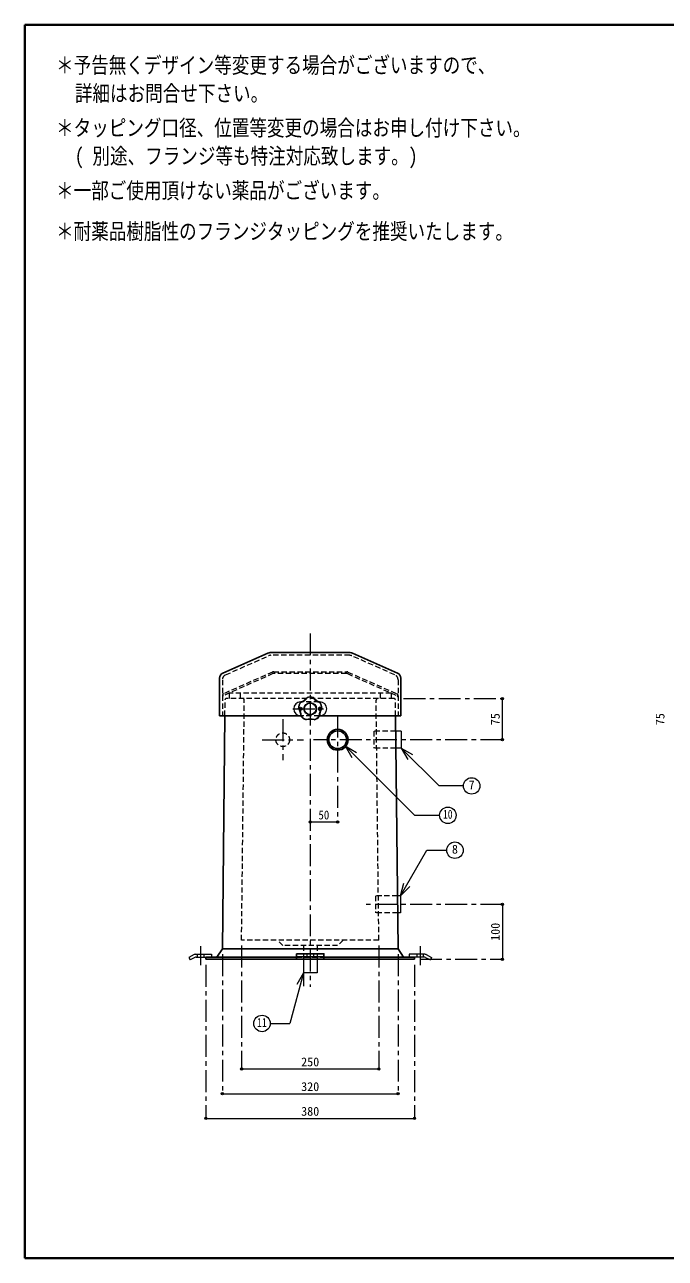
# Model space of a CAD drawing. Units: millimetres, scale not verified. Extents: x -1698 to 1542, y -1086 to 1162.
# Drawn here: x -1698 to -532, y -1086 to 1162 of the extents above; entities that cross this region are included whole.
import ezdxf
from ezdxf.enums import TextEntityAlignment as Align

# ---------------------------------------------------------------- set-up
doc = ezdxf.new("R2010")
doc.units = ezdxf.units.MM
doc.header["$LTSCALE"] = 8
doc.header["$PDMODE"] = 32
doc.header["$PDSIZE"] = 4
doc.linetypes.add('CHAIN1', pattern=[8, 5, -1, 1, -1])
doc.linetypes.add('DASHED1', pattern=[1.8, 1.2, -0.6])
doc.layers.add('0-0', color=7, linetype='Continuous', lineweight=18)
doc.styles.add('ＭＳ ゴシック', font='')
doc.styles.get('ＭＳ ゴシック').set_extended_font_data('MS Gothic')

msp = doc.modelspace()

# ---------------------------------------------------------------- linework, layer by layer
at = {"layer": '0-0', "color": 1, "lineweight": 40}
for p, q in [((1541.759, 1161.531), (-1698.241, 1161.531)), ((-1698.241, -1086.469), (-1698.241, 1161.531)), ((1541.759, -1086.469), (-1698.241, -1086.469))]:
    msp.add_line(p, q, dxfattribs=at)
at = {"layer": '0-0', "color": 4, "linetype": 'CHAIN1', "lineweight": 9}
for p, q in [((-1178.241, 52.349), (-1178.241, -591.469)), ((-1008.241, -66.469), (-828.241, -66.469)), ((-1209.741, -85.151), (-1146.741, -85.151)), ((-1228.241, -103.969), (-1228.241, -178.969)), ((-1128.241, -97.469), (-1128.241, -291.469)), ((-1265.741, -141.469), (-1190.741, -141.469)), ((-828.241, -141.469), (-1172.241, -141.469)), ((-828.241, -441.469), (-1084.054, -441.469)), ((-1303.241, -516.469), (-1303.241, -741.469)), ((-1053.241, -516.469), (-1053.241, -741.469)), ((-1378.241, -517.469), (-1378.241, -552.469)), ((-1338.241, -532.469), (-1338.241, -786.469)), ((-1018.241, -532.469), (-1018.241, -786.469)), ((-978.241, -517.469), (-978.241, -552.469)), ((-1368.241, -551.469), (-1368.241, -831.469)), ((-988.241, -551.469), (-988.241, -831.469)), ((-978.241, -541.469), (-828.241, -541.469))]:
    msp.add_line(p, q, dxfattribs=at)
at = {"layer": '0-0', "color": 5, "lineweight": 25}
for p, q in [((-1337.302, -20.011), (-1255.18, 16.488)), ((-1251.119, 17.349), (-1105.363, 17.349)), ((-1019.18, -20.011), (-1101.302, 16.488)), ((-1343.241, -29.149), (-1343.241, -97.651)), ((-1013.241, -29.149), (-1013.241, -97.651)), ((-1343.241, -97.651), (-1195.133, -97.651)), ((-1338.241, -522.469), (-1333.583, -97.651)), ((-1161.349, -97.651), (-1013.241, -97.651)), ((-1018.241, -522.469), (-1022.899, -97.651)), ((-1203.241, -537.469), (-1368.241, -537.469)), ((-1368.241, -537.469), (-1368.241, -541.469)), ((-1338.241, -522.469), (-1348.241, -537.469)), ((-1018.241, -522.469), (-1338.241, -522.469)), ((-1203.241, -531.469), (-1203.241, -541.469)), ((-1203.241, -536.997), (-1153.241, -536.997)), ((-988.241, -537.469), (-1153.241, -537.469)), ((-1018.241, -522.469), (-1008.241, -537.469)), ((-988.241, -537.469), (-988.241, -541.469)), ((-988.241, -541.469), (-1368.241, -541.469))]:
    msp.add_line(p, q, dxfattribs=at)
at = {"layer": '0-0', "linetype": 'DASHED1'}
for p, q in [((-1332.302, -23.261), (-1254.119, 11.488)), ((-1106.424, 12.349), (-1250.058, 12.349)), ((-1024.18, -23.261), (-1102.363, 11.488)), ((-1246.783, -18.082), (-1336.459, -57.938)), ((-1246.146, -21.082), (-1336.459, -61.221)), ((-1244.752, -17.651), (-1111.73, -17.651)), ((-1112.366, -20.651), (-1244.116, -20.651)), ((-1110.336, -21.082), (-1020.023, -61.221)), ((-1109.699, -18.082), (-1020.023, -57.938)), ((-1338.241, -32.399), (-1338.241, -97.651)), ((-1018.241, -32.399), (-1018.241, -97.651)), ((-1025.219, -66.469), (-1331.263, -66.469)), ((-1030.713, -56.469), (-1030.713, -66.469)), ((-1333.583, -97.651), (-1333.263, -68.447)), ((-1303.241, -506.469), (-1298.275, -69.503)), ((-1053.241, -506.469), (-1058.207, -69.503)), ((-1022.899, -97.651), (-1023.219, -68.447)), ((-1161.349, -97.651), (-1195.133, -97.651)), ((-1053.241, -506.469), (-1303.241, -506.469)), ((-1203.241, -536.469), (-1153.241, -536.469)), ((-1184.241, -531.469), (-1184.241, -536.469)), ((-1172.241, -531.469), (-1172.241, -536.469))]:
    msp.add_line(p, q, dxfattribs=at)
at = {"layer": '0-0', "color": 4, "linetype": 'DASHED1', "lineweight": 9}
for p, q in [((-1305.769, -56.469), (-1305.769, -66.469)), ((-1050.713, -56.469), (-1050.713, -66.469)), ((-1198.241, -83.401), (-1195.741, -82.151)), ((-1198.241, -83.401), (-1198.241, -86.901)), ((-1195.741, -88.151), (-1198.241, -86.901)), ((-1195.741, -82.151), (-1193.241, -83.401)), ((-1193.241, -86.901), (-1195.741, -88.151)), ((-1161.807, -72.651), (-1194.675, -72.651)), ((-1193.241, -83.401), (-1193.241, -86.901)), ((-1160.741, -82.151), (-1163.241, -83.401)), ((-1163.241, -83.401), (-1163.241, -86.901)), ((-1163.241, -86.901), (-1160.741, -88.151)), ((-1158.241, -83.401), (-1160.741, -82.151)), ((-1160.741, -88.151), (-1158.241, -86.901)), ((-1158.241, -83.401), (-1158.241, -86.901)), ((-1062.389, -125.969), (-1062.389, -156.969)), ((-1022.589, -125.969), (-1062.389, -125.969)), ((-1022.249, -156.969), (-1062.389, -156.969)), ((-1059.054, -425.969), (-1059.054, -456.969)), ((-1019.299, -425.969), (-1059.054, -425.969)), ((-1018.959, -456.969), (-1059.054, -456.969)), ((-1228.241, -516.469), (-1238.241, -506.469)), ((-1128.241, -516.469), (-1228.241, -516.469)), ((-1190.741, -516.469), (-1190.741, -541.469)), ((-1165.741, -516.469), (-1165.741, -541.469)), ((-1118.241, -506.469), (-1128.241, -516.469)), ((-1384.241, -532.469), (-1384.241, -537.469)), ((-1372.241, -532.469), (-1372.241, -537.469)), ((-1203.241, -537.469), (-1153.241, -537.469)), ((-984.241, -532.469), (-984.241, -537.469)), ((-972.241, -532.469), (-972.241, -537.469))]:
    msp.add_line(p, q, dxfattribs=at)
at = {"layer": '0-0', "color": 4, "lineweight": 9}
for p, q in [((-828.241, -141.469), (-828.241, -66.469)), ((-1128.241, -291.469), (-1178.241, -291.469)), ((-828.241, -441.469), (-828.241, -541.469)), ((-1303.241, -741.469), (-1053.241, -741.469)), ((-1338.241, -786.469), (-1018.241, -786.469)), ((-1368.241, -831.469), (-988.241, -831.469))]:
    msp.add_line(p, q, dxfattribs=at)
at = {"layer": '0-0'}
for p, q in [((-1195.741, -72.651), (-1194.675, -72.651)), ((-1161.807, -72.651), (-1160.741, -72.651)), ((-1012.389, -125.969), (-1022.589, -125.969)), ((-1012.389, -125.969), (-1012.389, -156.969)), ((-1114.713, -152.776), (-1093.928, -164.776)), ((-1114.713, -152.776), (-1102.713, -173.561)), ((-1012.389, -156.969), (-1022.249, -156.969)), ((-1012.616, -156.679), (-1000.616, -177.464)), ((-1012.616, -156.679), (-991.831, -168.679)), ((-1012.616, -156.679), (-943.688, -225.607)), ((-899.232, -225.607), (-943.688, -225.607)), ((-1014.056, -425.972), (-1007.844, -402.789)), ((-1014.054, -425.969), (-1019.299, -425.969)), ((-1014.056, -425.972), (-997.085, -409.001)), ((-1014.054, -425.969), (-1014.054, -456.969)), ((-1014.054, -456.969), (-1018.959, -456.969)), ((-1388.116, -537.997), (-1397.061, -542.469)), ((-1387.061, -532.469), (-1358.241, -532.469)), ((-1385.88, -537.469), (-1368.241, -537.469)), ((-1358.241, -532.469), (-1358.241, -537.469)), ((-998.241, -532.469), (-998.241, -537.469)), ((-969.421, -532.469), (-998.241, -532.469)), ((-970.602, -537.469), (-988.241, -537.469)), ((-968.366, -537.997), (-959.421, -542.469)), ((-1190.741, -541.469), (-1190.741, -566.469)), ((-1165.741, -541.469), (-1165.741, -566.469)), ((-1190.716, -566.444), (-1215.384, -658.504)), ((-1190.716, -566.444), (-1202.716, -587.228)), ((-1165.741, -566.469), (-1190.741, -566.469)), ((-1190.716, -566.444), (-1190.716, -590.444)), ((-1250.987, -658.504), (-1215.384, -658.504))]:
    msp.add_line(p, q, dxfattribs=at)
at = {"layer": '0-0', "linetype": 'DASHED1'}
msp.add_lwpolyline([(-1030.713, -56.469), (-1325.769, -56.469), (-1325.769, -66.469)], dxfattribs=at)
at = {"layer": '0-0'}
for points in [[(-1114.713, -152.776), (-988.281, -279.208), (-942.517, -279.208)], [(-1014.056, -425.972), (-966.05, -342.822), (-929.674, -342.822)], [(-1389.297, -532.997), (-1399.297, -537.997), (-1397.061, -542.469)], [(-967.185, -532.997), (-957.185, -537.997), (-959.421, -542.469)]]:
    msp.add_lwpolyline(points, dxfattribs=at)
at = {"layer": '0-0', "color": 5, "lineweight": 25}
msp.add_lwpolyline([(-1203.241, -531.469), (-1153.241, -531.469), (-1153.241, -541.469)], dxfattribs=at)
at = {"layer": '0-0', "color": 4, "linetype": 'DASHED1', "lineweight": 9}
for centre, radius in [((-1195.741, -85.151), 1.5), ((-1160.741, -85.151), 1.5), ((-1228.241, -141.469), 12.5)]:
    msp.add_circle(centre, radius, dxfattribs=at)
at = {"layer": '0-0', "color": 4, "lineweight": 9}
msp.add_circle((-1178.241, -85.151), 11.5, dxfattribs=at)
at = {"layer": '0-0'}
for centre, radius in [((-1178.241, -85.151), 10.5), ((-884.232, -225.607), 15), ((-927.517, -279.208), 15), ((-914.674, -342.822), 15), ((-1265.987, -658.504), 15)]:
    msp.add_circle(centre, radius, dxfattribs=at)
at = {"layer": '0-0', "color": 5, "lineweight": 25}
for radius in [19, 16.2]:
    msp.add_circle((-1128.241, -141.469), radius, dxfattribs=at)
for centre, start, end in [((-1251.119, 7.349), 90, 113.96249), ((-1105.363, 7.349), 66.03751, 90), ((-1333.241, -29.149), 113.96249, 180), ((-1023.241, -29.149), 0, 66.03751)]:
    msp.add_arc(centre, 10, start, end, dxfattribs=at)
at = {"layer": '0-0', "linetype": 'DASHED1'}
for centre, radius, start, end in [((-1250.058, 2.349), 10, 90, 113.96249), ((-1106.424, 2.349), 10, 66.03751, 90), ((-1244.752, -22.651), 5, 90, 113.96249), ((-1244.116, -25.651), 5, 90, 113.96249), ((-1112.366, -25.651), 5, 66.03751, 90), ((-1111.73, -22.651), 5, 66.03751, 90), ((-1328.241, -32.399), 10, 113.96249, 180), ((-1028.241, -32.399), 10, 0, 66.03751), ((-1335.241, -60.679), 3, 113.96249, 180), ((-1335.241, -63.962), 3, 113.96249, 180), ((-1331.263, -68.469), 2, 90, 179.37178), ((-1301.275, -69.469), 3, 359.34894, 90), ((-1055.207, -69.469), 3, 90, 180.65106), ((-1025.219, -68.469), 2, 0.62822, 90), ((-1021.241, -60.679), 3, 0, 66.03751), ((-1021.241, -63.962), 3, 0, 66.03751)]:
    msp.add_arc(centre, radius, start, end, dxfattribs=at)
at = {"layer": '0-0'}
for centre, radius, start, end in [((-1207.082, -45.454), 29.893, 291.41115, 320.58885), ((-1199.993, -55.212), 18.831, 283.0119, 328.9881), ((-1178.241, -85.151), 21.5, 74.5, 105.5), ((-1178.241, -85.151), 21, 74.5, 105.5), ((-1156.489, -55.212), 18.831, 211.0119, 256.9881), ((-1149.4, -45.454), 29.893, 219.41115, 248.58885), ((-1195.741, -85.151), 12.5, 90, 270), ((-1178.241, -85.151), 21.5, 146.5, 177.5), ((-1224.907, -100.313), 29.893, 3.41115, 32.58885), ((-1178.241, -85.151), 21, 146.5, 177.5), ((-1213.436, -96.586), 18.831, 355.0119, 40.9881), ((-1143.046, -96.586), 18.831, 139.0119, 184.9881), ((-1131.575, -100.313), 29.893, 147.41115, 176.58885), ((-1160.741, -85.151), 12.5, 270, 90), ((-1178.241, -85.151), 21, 2.5, 33.5), ((-1178.241, -85.151), 21.5, 2.5, 33.5), ((-1178.241, -85.151), 21.5, 218.5, 249.5), ((-1178.241, -85.151), 21, 218.5, 249.5), ((-1178.241, -134.218), 29.893, 75.41115, 104.58885), ((-1178.241, -122.156), 18.831, 67.0119, 112.9881), ((-1178.241, -85.151), 21, 290.5, 321.5), ((-1178.241, -85.151), 21.5, 290.5, 321.5), ((-1387.061, -537.469), 5, 90, 116.56505), ((-1385.88, -542.469), 5, 90, 116.56505), ((-970.602, -542.469), 5, 63.43495, 90), ((-969.421, -537.469), 5, 63.43495, 90)]:
    msp.add_arc(centre, radius, start, end, dxfattribs=at)
at = {"layer": '0-0', "color": 1}
for p in [(-828.241, -66.469), (-828.241, -141.469), (-1178.241, -291.469), (-1128.241, -291.469), (-828.241, -441.469), (-828.241, -541.469), (-1303.241, -741.469), (-1053.241, -741.469), (-1338.241, -786.469), (-1018.241, -786.469), (-1368.241, -831.469), (-988.241, -831.469)]:
    msp.add_point(p, dxfattribs=at)

# ---------------------------------------------------------------- texts
at = {"layer": '0-0', "style": 'ＭＳ ゴシック'}
for s, height, width, p in [('＊予告無くデザイン等変更する場合がございますので、', 29.33, 0.8, (-1641.098, 1064.388)), ('詳細はお問合せ下さい。', 29.33, 0.8, (-1606.812, 1012.959)), ('＊タッピング口径、位置等変更の場合はお申し付け下さい。', 29.33, 0.8, (-1641.098, 950.102)), ('( 別途、フランジ等も特注対応致します。)', 29.33, 0.8, (-1606.812, 898.674)), ('＊一部ご使用頂けない薬品がございます。', 29.33, 0.8, (-1641.098, 835.816)), ('＊耐薬品樹脂性のフランジタッピングを推奨いたします。', 29.33, 0.8, (-1641.098, 761.531)), ('10', 16.13, 0.8, (-936.517, -290.208)), ('50', 16.13, 0.9, (-1163.241, -291.469)), ('11', 16.13, 0.8, (-1274.987, -669.504))]:
    msp.add_text(s, height=height, dxfattribs=dict(at, width=width)).set_placement(p, align=Align.BOTTOM_LEFT)
for s, p in [('75', (-828.241, -114.969)), ('75', (-528.241, -114.969)), ('100', (-828.241, -507.969))]:
    msp.add_text(s, height=16.13, rotation=90, dxfattribs=at).set_placement(p, align=Align.BOTTOM_LEFT)
for s, p in [('7', (-889.732, -236.607)), ('8', (-920.174, -353.822)), ('250', (-1194.741, -741.469)), ('320', (-1194.741, -786.469)), ('380', (-1194.741, -831.469))]:
    msp.add_text(s, height=16.13, dxfattribs=at).set_placement(p, align=Align.BOTTOM_LEFT)

doc.saveas('drawing.dxf')
